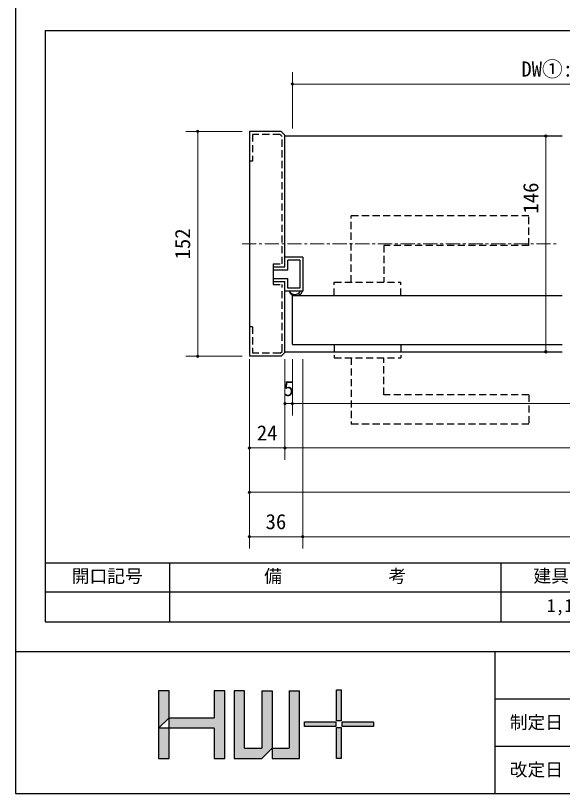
# Model space of a CAD drawing. Units: millimetres at full size; details may follow other scales. Extents: x -800 to 800, y -560 to 560.
# Drawn here: x -800 to -430, y -560 to -34 of the extents above; entities that cross this region are included whole.
import ezdxf
from ezdxf.enums import TextEntityAlignment as Align

# ---------------------------------------------------------------- set-up
doc = ezdxf.new("R2010")
doc.units = ezdxf.units.MM
doc.header["$LTSCALE"] = 4
doc.header["$PDMODE"] = 32
doc.header["$PDSIZE"] = 1.6
for name, pattern in [('DASHED1', [1.8, 1.2, -0.6]), ('USER12', [1.381478, 0.690739, -0.690739]), ('USER13', [3.826934, 2.391833, -0.478367, 0.478367, -0.478367])]:
    doc.linetypes.add(name, pattern=pattern)
doc.layers.add('0-0', color=7, linetype='Continuous', lineweight=25)
doc.layers.add('2-0', color=4, linetype='Continuous', lineweight=9)
doc.styles.add('ＭＳ ゴシック', font='')
doc.styles.get('ＭＳ ゴシック').set_extended_font_data('MS Gothic')

msp = doc.modelspace()

# ---------------------------------------------------------------- linework, layer by layer
at = {"layer": '0-0'}
for p, q in [((-800, 560), (-800, -560)), ((-780, -44), (152, -44)), ((-780, -404), (152, -404)), ((-696, -404), (-696, -444)), ((-472, -404), (-472, -444)), ((152, -424), (-780, -424)), ((-800, -464), (800, -464)), ((-476, -464), (-476, -560)), ((-703.403, -490.7), (-703.403, -536.41)), ((-696.28, -490.7), (-703.403, -490.7)), ((-658.657, -490.7), (-665.78, -490.7)), ((-665.78, -490.7), (-665.78, -508.805)), ((-645.205, -490.7), (-652.328, -490.7)), ((-652.328, -490.7), (-652.328, -536.41)), ((-645.192, -529.158), (-645.192, -490.7)), ((-633.658, -490.708), (-626.549, -490.708)), ((-633.647, -490.7), (-633.647, -529.345)), ((-626.549, -490.709), (-626.549, -536.41)), ((-615.208, -490.709), (-608.02, -490.709)), ((-615.184, -490.709), (-615.184, -529.313)), ((-608.02, -536.41), (-608.02, -490.709)), ((-476, -496), (800, -496)), ((-703.403, -515.941), (-696.267, -508.805)), ((-696.267, -508.805), (-665.78, -508.805)), ((-665.78, -515.941), (-703.403, -515.941)), ((-652.328, -515.958), (-652.328, -516.358)), ((-645.192, -529.345), (-645.192, -515.731)), ((-645.192, -529.345), (-633.647, -529.345)), ((-633.647, -536.41), (-626.551, -529.313)), ((-626.549, -529.313), (-615.184, -529.313)), ((-476, -528), (24, -528)), ((-652.328, -536.41), (-633.647, -536.41)), ((-626.549, -536.41), (-608.02, -536.41)), ((-800, -560), (800, -560))]:
    msp.add_line(p, q, dxfattribs=at)
for points in [[(-780, -44), (-780, -444), (152, -444)], [(-703.403, -536.41), (-696.267, -536.41), (-696.267, -515.731), (-696.267, -490.7)], [(-665.78, -536.41), (-658.643, -536.41), (-658.643, -515.731), (-658.643, -490.7)], [(-665.78, -515.958), (-665.78, -516.358), (-665.78, -536.41)]]:
    msp.add_lwpolyline(points, dxfattribs=at)
for points in [[(-582.986, -490.01), (-579.826, -490.01), (-579.826, -510.954), (-582.986, -510.954)], [(-604.674, -511.508), (-583.514, -511.508), (-583.514, -514.74), (-604.674, -514.74)], [(-582.986, -515.383), (-579.826, -515.383), (-579.826, -536.328), (-582.986, -536.328)], [(-579.298, -511.508), (-558.138, -511.508), (-558.138, -514.74), (-579.298, -514.74)]]:
    msp.add_lwpolyline(points, close=True, dxfattribs=at)
at = {"layer": '0-0', "color": 134}
for points in [[(-703.403, -490.7), (-696.267, -490.7), (-703.403, -515.941), (-696.267, -508.805)], [(-665.78, -536.41), (-658.643, -536.41), (-658.657, -490.7)], [(-665.78, -536.41), (-658.657, -490.7), (-665.78, -490.7)], [(-645.205, -490.7), (-652.328, -490.7), (-652.328, -536.41)], [(-652.328, -536.41), (-645.192, -529.158), (-645.205, -490.7)], [(-626.551, -529.313), (-626.549, -490.709), (-633.647, -490.708)], [(-626.551, -529.313), (-633.647, -490.708), (-633.647, -529.345)], [(-608.02, -536.41), (-608.02, -490.709), (-615.184, -490.709)], [(-608.02, -536.41), (-615.184, -490.709), (-615.184, -529.313)], [(-582.986, -490.01), (-579.826, -490.01), (-582.986, -510.954), (-579.826, -510.954)], [(-696.267, -508.805), (-665.78, -515.958), (-696.267, -515.941)], [(-665.78, -508.805), (-696.267, -508.805), (-665.85, -515.941)], [(-665.78, -508.805), (-665.85, -515.941), (-665.78, -536.41)], [(-583.514, -511.508), (-604.674, -511.508), (-583.514, -514.74), (-604.674, -514.74)], [(-582.986, -515.383), (-579.826, -515.383), (-582.986, -536.328), (-579.826, -536.328)], [(-579.298, -511.508), (-558.138, -511.508), (-579.298, -514.74), (-558.138, -514.74)], [(-703.403, -515.941), (-703.403, -536.41), (-696.267, -515.941), (-696.267, -536.41)], [(-652.328, -536.41), (-633.647, -529.345), (-645.192, -529.158)], [(-652.328, -536.41), (-633.647, -536.41), (-626.551, -529.313)], [(-652.328, -536.41), (-626.551, -529.313), (-633.647, -529.345)], [(-626.549, -529.313), (-626.549, -536.41), (-608.02, -536.41)], [(-608.02, -536.41), (-615.184, -529.313), (-626.549, -529.313)]]:
    msp.add_solid(points, dxfattribs=at)
at = {"layer": '0-0'}
for points in [[(-703.403, -490.7), (-696.28, -490.7), (-703.403, -515.941), (-696.267, -508.805)], [(-665.78, -536.41), (-658.643, -536.41), (-658.643, -490.7)], [(-665.78, -536.41), (-658.643, -490.7), (-665.78, -508.805)], [(-665.78, -490.7), (-665.78, -508.805), (-658.657, -490.7)], [(-645.205, -490.7), (-652.328, -490.7), (-652.328, -536.41)], [(-652.328, -536.41), (-645.192, -529.158), (-645.205, -490.7)], [(-626.551, -529.313), (-626.549, -490.708), (-633.647, -490.708)], [(-626.551, -529.313), (-633.647, -490.708), (-633.647, -529.345)], [(-608.02, -536.41), (-608.02, -490.709), (-615.208, -490.709)], [(-608.02, -536.41), (-615.208, -490.709), (-615.184, -529.313)], [(-582.986, -510.954), (-579.826, -510.954), (-582.986, -490.01), (-579.826, -490.01)], [(-696.267, -508.805), (-696.267, -515.731), (-665.85, -515.941)], [(-665.78, -508.805), (-696.267, -508.805), (-665.85, -515.941)], [(-665.78, -508.805), (-665.85, -515.941), (-665.78, -536.41)], [(-604.674, -511.508), (-604.674, -514.74), (-583.514, -511.508), (-583.514, -514.74)], [(-582.986, -515.383), (-582.986, -536.328), (-579.826, -515.383), (-579.826, -536.328)], [(-579.298, -511.508), (-579.298, -514.74), (-558.138, -511.508), (-558.138, -514.74)], [(-703.403, -536.41), (-703.403, -515.941), (-696.267, -536.41), (-696.267, -515.731)], [(-652.328, -536.41), (-633.647, -529.345), (-645.192, -529.158)], [(-652.328, -536.41), (-633.647, -536.41), (-626.551, -529.313)], [(-652.328, -536.41), (-626.551, -529.313), (-633.647, -529.345)], [(-626.551, -529.313), (-626.549, -536.41), (-608.02, -536.41)], [(-608.02, -536.41), (-615.184, -529.313), (-626.551, -529.313)]]:
    msp.add_solid(points, dxfattribs=at)
at = {"layer": '2-0'}
for p, q in [((-612.92, -72.38), (-612.92, -110.38)), ((-612.92, -80.38), (-233.413, -80.38)), ((-684.916, -112.38), (-646.916, -112.38)), ((-676.916, -264.38), (-676.916, -112.38)), ((-441.614, -261.384), (-441.614, -115.38)), ((-684.916, -264.38), (-646.916, -264.38)), ((-641.916, -334.384), (-641.916, -266.384)), ((-617.918, -304.384), (-617.918, -266.384)), ((-617.918, -334.384), (-617.918, -266.384)), ((-612.92, -304.384), (-612.92, -266.384)), ((-605.916, -394.384), (-605.916, -266.384)), ((-617.918, -296.384), (-612.92, -296.384)), ((-612.92, -296.384), (-15.411, -296.384)), ((-641.916, -326.384), (-617.918, -326.384)), ((-641.916, -374.384), (-641.916, -326.384)), ((-617.918, -326.384), (-7.912, -326.384)), ((-641.916, -356.384), (16.087, -356.384)), ((-641.916, -394.384), (-641.916, -356.384)), ((-641.916, -386.384), (-131.964, -386.384))]:
    msp.add_line(p, q, dxfattribs=at)
at = {"layer": '2-0', "color": 7, "lineweight": 25}
for p, q in [((-620.417, -112.38), (-641.916, -112.38)), ((-641.916, -112.38), (-641.916, -264.38)), ((-620.417, -112.38), (-617.918, -114.878)), ((-617.918, -203.885), (-617.918, -114.878)), ((-617.918, -115.38), (-430.666, -115.38)), ((-605.916, -197.383), (-617.918, -197.383)), ((-607.916, -199.383), (-615.918, -199.383)), ((-615.918, -205.885), (-615.918, -199.383)), ((-605.916, -197.383), (-605.916, -220.382)), ((-625.915, -203.885), (-625.915, -213.88)), ((-625.915, -203.885), (-617.918, -203.885)), ((-625.915, -205.885), (-615.918, -205.885)), ((-625.915, -211.88), (-615.918, -211.88)), ((-625.915, -213.88), (-617.918, -213.88)), ((-617.918, -261.882), (-617.918, -213.88)), ((-615.918, -218.382), (-615.918, -211.88)), ((-605.916, -220.382), (-617.918, -220.382)), ((-612.92, -256.384), (-612.92, -223.382)), ((-612.92, -223.382), (-430.666, -223.382)), ((-612.92, -256.384), (-430.666, -256.384)), ((-620.42, -264.38), (-617.918, -261.878)), ((-620.417, -264.38), (-617.918, -261.882)), ((-617.918, -261.384), (-430.666, -261.384)), ((-620.417, -264.38), (-641.916, -264.38))]:
    msp.add_line(p, q, dxfattribs=at)
at = {"layer": '2-0', "color": 7, "linetype": 'DASHED1', "lineweight": 25}
for p, q in [((-639.916, -114.38), (-639.916, -132.38)), ((-621.245, -114.38), (-639.916, -114.38)), ((-621.245, -114.38), (-619.918, -115.707)), ((-619.918, -201.885), (-619.918, -115.707)), ((-639.916, -132.38), (-641.916, -132.38)), ((-573.112, -214.382), (-573.105, -169.379)), ((-453.105, -169.382), (-573.105, -169.379)), ((-453.108, -189.382), (-453.105, -169.382)), ((-453.108, -189.382), (-551.109, -189.38)), ((-551.109, -189.38), (-551.109, -214.382)), ((-625.915, -201.885), (-619.918, -201.885)), ((-625.915, -201.885), (-625.915, -203.885)), ((-625.915, -213.88), (-625.915, -215.88)), ((-539.607, -223.385), (-539.607, -214.382)), ((-625.915, -215.88), (-619.918, -215.88)), ((-639.916, -244.38), (-641.916, -244.38)), ((-639.916, -244.38), (-639.916, -262.38)), ((-539.607, -256.382), (-539.607, -265.384)), ((-621.245, -262.38), (-639.916, -262.38)), ((-573.112, -265.384), (-573.105, -310.387)), ((-551.109, -290.387), (-551.109, -265.384)), ((-453.108, -290.384), (-551.109, -290.387)), ((-453.108, -290.384), (-453.105, -310.384)), ((-453.105, -310.384), (-573.105, -310.387))]:
    msp.add_line(p, q, dxfattribs=at)
at = {"layer": '2-0', "linetype": 'USER13'}
msp.add_line((-646.916, -188.382), (-433.981, -188.382), dxfattribs=at)
at = {"layer": '2-0', "color": 7, "linetype": 'USER12', "lineweight": 25}
msp.add_line((-605.916, -220.382), (-606.149, -220.382), dxfattribs=at)
at = {"layer": '2-0', "color": 7, "lineweight": 25}
msp.add_lwpolyline([(-607.916, -199.383), (-607.916, -218.382), (-615.918, -218.382)], dxfattribs=at)
at = {"layer": '2-0', "color": 7, "linetype": 'DASHED1', "lineweight": 25}
for points in [[(-584.612, -223.382), (-584.612, -214.382), (-539.607, -214.382)], [(-621.245, -262.38), (-619.918, -261.053), (-619.918, -215.88)], [(-584.612, -256.384), (-584.612, -265.384), (-539.607, -265.384)]]:
    msp.add_lwpolyline(points, dxfattribs=at)
at = {"layer": '2-0', "color": 7, "lineweight": 25}
for centre, radius, start, end in [((-610.524, -218.348), 5, 203.99927, 336.00073), ((-611.244, -218.028), 4.5, 211.5394, 328.4606)]:
    msp.add_arc(centre, radius, start, end, dxfattribs=at)
at = {"layer": '2-0'}
for p in [(-612.92, -80.38), (-676.916, -112.38), (-441.614, -115.38), (-441.614, -261.384), (-676.916, -264.38), (-617.918, -296.384), (-612.92, -296.384), (-641.916, -326.384), (-617.918, -326.384), (-641.916, -356.384), (-641.916, -386.384), (-605.916, -386.384)]:
    msp.add_point(p, dxfattribs=at)

# ---------------------------------------------------------------- texts
at = {"layer": '0-0', "style": 'ＭＳ ゴシック'}
for s, p in [('開口記号', (-762, -420.08)), ('備\u3000\u3000\u3000\u3000\u3000\u3000考', (-632, -420.08)), ('建具巾 D W', (-450, -419.918)), ('1,120.5', (-441, -440)), ('制定日', (-466, -518.955)), ('改定日', (-466, -550.955))]:
    msp.add_text(s, height=8.798, dxfattribs=at).set_placement(p, align=Align.BOTTOM_LEFT)
at = {"layer": '2-0', "color": 7, "style": 'ＭＳ ゴシック'}
for s, p in [('DW①:730.5', (-458.167, -78.38)), ('5', (-618.919, -294.384)), ('24', (-636.917, -324.384)), ('36', (-630.997, -384.384))]:
    msp.add_text(s, height=10.26, dxfattribs=at).set_placement(p, align=Align.BOTTOM_LEFT)
for s, p in [('146', (-443.614, -167.864)), ('152', (-678.916, -198.88))]:
    msp.add_text(s, height=10.26, rotation=90, dxfattribs=at).set_placement(p, align=Align.BOTTOM_LEFT)

doc.saveas('drawing.dxf')
